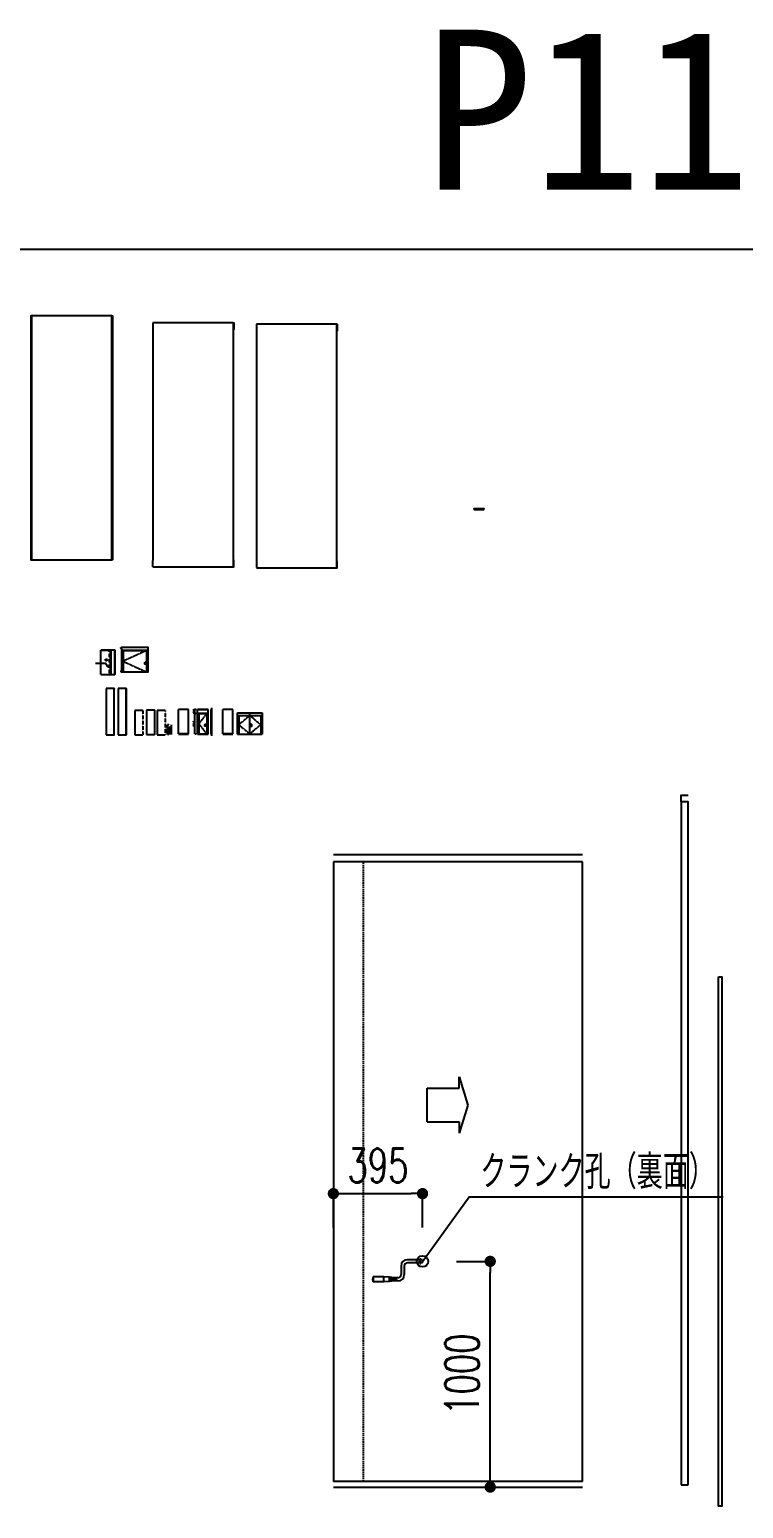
# Model space of a CAD drawing. Header units: inches. Extents: x 107967 to 757940, y -1505 to 368711.
# Drawn here: x 198088 to 278424, y 142697 to 309087 of the extents above; entities that cross this region are included whole.
import ezdxf
from ezdxf.enums import TextEntityAlignment as Align

# ---------------------------------------------------------------- set-up
doc = ezdxf.new("R2010")
doc.units = ezdxf.units.IN
doc.header["$MEASUREMENT"] = 0
doc.linetypes.add('CENTER', pattern=[50.8, 31.75, -6.35, 6.35, -6.35])
doc.linetypes.add('HIDDEN', pattern=[9.525, 6.35, -3.175])
for name, color, linetype in [('_P11_文字', 3, 'Continuous'), ('_P11_製品', 4, 'Continuous'), ('_P11_製品寸法', 9, 'Continuous'), ('_P18_製品', 4, 'Continuous'), ('_ハッチング', 5, 'Continuous'), ('_製品', 4, 'Continuous'), ('_製品芯線', 1, 'CENTER'), ('_躯体', 8, 'Continuous')]:
    doc.layers.add(name, color=color, linetype=linetype)
doc.styles.add('OKAMURA', font='simplex8.shx', dxfattribs={"width": 0.7, "bigfont": 'BIGFONT.shx'})
doc.styles.add('OKAMURA-G', font='MS Gothic.ttf', dxfattribs={"width": 0.7})
doc.styles.get("Standard").update_dxf_attribs({"font": 'arial.ttf'})
doc.dimstyles.new('OKAMURA-050', dxfattribs={"dimscale": 50, "dimtxt": 3, "dimasz": 1, "dimexe": 0, "dimexo": 3, "dimgap": 1, "dimtad": 1, "dimdec": 8, "dimdsep": 46, "dimtxsty": 'OKAMURA', "dimblk1": 'DOT', "dimblk2": 'DOT', "dimsah": 1, "dimcen": 0, "dimclrt": 3, "dimadec": 0, "dimazin": 0, "dimtfac": 1, "dimtdec": 8, "dimtix": 1, "dimtmove": 2, "dimatfit": 3, "dimfxl": 1, "dimtolj": 1, "dimarcsym": 0})

# ---------------------------------------------------------------- blocks, each defined once
blk = doc.blocks.new('PARTITION_P18_TE_IN_ROOM_FRONT_VIEW')
at = {"layer": '_P11_製品'}
for points in [[(0, 2745), (-7, 2745), (-7, 0), (0, 0)], [(904, 2745), (911, 2745), (911, 0), (904, 0)]]:
    blk.add_lwpolyline(points, dxfattribs=at)
blk.add_lwpolyline([(0, 0), (904, 0), (904, 2745), (0, 2745)], close=True, dxfattribs=at)
blk = doc.blocks.new('*U263')
at = {"layer": '_ハッチング'}
h = blk.add_hatch(dxfattribs=at)
h.set_pattern_fill('ANSI31', color=4, scale=254)
h.paths.add_polyline_path([(0, 95), (0, 0), (1000, 0), (1000, 95)])
at = {"layer": '_P11_製品'}
for points in [[(1041, 95), (-41, 95), (-41, 145), (1041, 145)], [(1000, 95), (1000, 0), (0, 0), (0, 95)]]:
    blk.add_lwpolyline(points, close=True, dxfattribs=at)
blk = doc.blocks.new('*U186')
at = {"layer": '_P11_製品', "linetype": 'HIDDEN'}
for p, q in [((0, 2745), (0, 2670)), ((904, 2745), (904, 0)), ((0, 0), (0, 75))]:
    blk.add_line(p, q, dxfattribs=at)
at = {"layer": '_P11_製品'}
for points in [[(904, 2745), (0, 2745)], [(0, 2670), (0, 75)], [(904, 2745), (911, 2745), (911, 2670), (904, 2670)], [(0, 0), (904, 0)], [(904, 0), (911, 0), (911, 75), (904, 75)]]:
    blk.add_lwpolyline(points, dxfattribs=at)
blk = doc.blocks.new('P18_TE_IN_ROOM_FRONT_VIEW_US_2')
at = {"layer": '_P11_製品', "linetype": 'HIDDEN'}
blk.add_line((0, 2745), (0, 0), dxfattribs=at)
at = {"layer": '_P11_製品'}
for points in [[(0, 0), (904, 0), (904, 2745), (0, 2745)], [(904, 2745), (911, 2745), (911, 2670), (904, 2670)], [(904, 0), (911, 0), (911, 75), (904, 75)]]:
    blk.add_lwpolyline(points, dxfattribs=at)
blk = doc.blocks.new('*U180')
at = {"layer": '_P11_製品'}
blk.add_line((0, 5217), (0, 0), dxfattribs=at)
for points in [[(0, 0), (911, 0), (911, 5217), (0, 5217)], [(911, 5217), (918, 5217), (918, 5142), (911, 5142)], [(911, 0), (918, 0), (918, 75), (911, 75)]]:
    blk.add_lwpolyline(points, dxfattribs=at)
blk = doc.blocks.new('P18_TE_IN_ROOM_FRONT_VIEW_US_3')
at = {"layer": '_P11_製品', "linetype": 'HIDDEN'}
blk.add_line((904, 2745), (904, 0), dxfattribs=at)
at = {"layer": '_P11_製品'}
for points in [[(904, 2745), (0, 2745)], [(0, 2745), (0, 0)], [(0, 0), (904, 0)]]:
    blk.add_lwpolyline(points, dxfattribs=at)
at = {"layer": '_P11_製品', "linetype": 'HIDDEN'}
for points in [[(904, 2745), (911, 2745), (911, 2670), (904, 2670)], [(904, 0), (911, 0), (911, 75), (904, 75)]]:
    blk.add_lwpolyline(points, dxfattribs=at)
blk = doc.blocks.new('*U181')
at = {"layer": '_P11_製品'}
blk.add_line((0, 5217), (0, 0), dxfattribs=at)
for points in [[(0, 0), (911, 0), (911, 5217), (0, 5217)], [(911, 5217), (918, 5217), (918, 0), (911, 0)]]:
    blk.add_lwpolyline(points, dxfattribs=at)
blk = doc.blocks.new('*U182')
at = {"layer": '_P11_製品'}
blk.add_line((911, 2745), (911, 0), dxfattribs=at)
for points in [[(911, 2745), (0, 2745)], [(0, 2745), (0, 0)], [(911, 2745), (918, 2745), (918, 0), (911, 0)], [(0, 0), (911, 0)]]:
    blk.add_lwpolyline(points, dxfattribs=at)
blk = doc.blocks.new('P18_TE_IN_ROOM_FRONT_VIEW_UG_1')
at = {"layer": '_P11_製品', "linetype": 'HIDDEN'}
blk.add_line((904, 2745), (904, 0), dxfattribs=at)
at = {"layer": '_P11_製品'}
for points in [[(904, 2745), (0, 2745)], [(0, 2745), (0, 0)], [(0, 0), (904, 0)]]:
    blk.add_lwpolyline(points, dxfattribs=at)
at = {"layer": '_P11_製品', "linetype": 'HIDDEN'}
blk.add_lwpolyline([(904, 2745), (911, 2745), (911, 0), (904, 0)], dxfattribs=at)
blk = doc.blocks.new('FEW')
at = {"layer": '_P11_製品', "linetype": 'HIDDEN'}
for p, q in [((0, -2745), (0, 0)), ((1104, -2745), (1104, 0)), ((156, -745), (948, -745)), ((156, -745), (156, -2745)), ((948, -745), (156, -745)), ((948, -745), (948, -2745))]:
    blk.add_line(p, q, dxfattribs=at)
at = {"layer": '_P11_製品', "color": 1, "linetype": 'HIDDEN'}
for p, q in [((948, -745), (156, -1745)), ((156, -1745), (948, -2745))]:
    blk.add_line(p, q, dxfattribs=at)
at = {"layer": '_P11_製品', "linetype": 'HIDDEN'}
for points in [[(1104, 0), (0, 0)], [(1104, -2745), (0, -2745)]]:
    blk.add_lwpolyline(points, dxfattribs=at)
for points in [[(918.5, -1862), (734.5, -1862), (734.5, -1678), (918.5, -1678)], [(913.5, -1857), (739.5, -1857), (739.5, -1683), (913.5, -1683)]]:
    blk.add_lwpolyline(points, close=True, dxfattribs=at)
blk.add_lwpolyline([(890.5, -1777.5), (754.5, -1777.5, -0.41421356), (752.5, -1775.5), (752.5, -1764.5, -0.41421356), (754.5, -1762.5), (890.5, -1762.5, -0.41421356), (892.5, -1764.5), (892.5, -1775.5, -0.41421356)], format="xyb", close=True, dxfattribs=at)
blk.add_circle((884, -1601.2), 15, dxfattribs=at)
blk.add_arc((879.5, -1770), 25, 197.457603, 162.542397, dxfattribs=at)
blk = doc.blocks.new('*U183')
at = {"layer": '_P11_製品'}
for p, q in [((0, 25), (0, 2770)), ((1104, 25), (1104, 2770))]:
    blk.add_line(p, q, dxfattribs=at)
for points in [[(1104, 25), (0, 25)], [(0, 0), (1104, 0)]]:
    blk.add_lwpolyline(points, dxfattribs=at)
at = {"layer": '_製品'}
for points in [[(0, 2795), (1104, 2795)], [(1104, 2770), (0, 2770)]]:
    blk.add_lwpolyline(points, dxfattribs=at)
blk = doc.blocks.new('_DOT')
at = {"color": 0, "linetype": 'ByBlock'}
blk.add_line((-0.5, 0), (-1, 0), dxfattribs=at)
at = {"color": 0, "linetype": 'ByBlock', "const_width": 0.5}
blk.add_lwpolyline([(-0.25, 0, 1), (0.25, 0, 1)], format="xyb", close=True, dxfattribs=at)
blk = doc.blocks.new('*D235')
at = {"layer": '_P11_製品寸法', "color": 0, "lineweight": -2, "transparency": 16777216}
for p, q in [((-150, 2342), (-300, 2342)), ((-300, 75), (-300, 2292)), ((-150, 25), (-300, 25))]:
    blk.add_line(p, q, dxfattribs=at)
at = {"layer": 'Defpoints', "color": 0, "transparency": 16777216}
for p in [(-300, 2342), (0, 2342), (0, 25)]:
    blk.add_point(p, dxfattribs=at)
at = {"layer": '_P11_製品寸法', "color": 0, "lineweight": -2, "transparency": 16777216, "xscale": 50, "yscale": 50, "zscale": 50}
for p, rotation in [((-300, 2342), 90), ((-300, 25), 270)]:
    blk.add_blockref('_DOT', p, dxfattribs=dict(at, rotation=rotation))
at = {"layer": '_P11_製品寸法', "color": 3, "transparency": 16777216, "insert": (-425, 1183), "char_height": 150, "attachment_point": 5, "rotation": 90, "style": 'OKAMURA'}
blk.add_mtext('\\A1;2316.7', dxfattribs=at)
blk = doc.blocks.new('*D236')
at = {"layer": '_P11_製品寸法', "color": 0, "lineweight": -2, "transparency": 16777216}
for p, q in [((-300, 2820), (-300, 2870)), ((-150, 2770), (-300, 2770)), ((-300, 2342), (-300, 2770)), ((-150, 2342), (-300, 2342)), ((-300, 2292), (-300, 2242))]:
    blk.add_line(p, q, dxfattribs=at)
at = {"layer": 'Defpoints', "color": 0, "transparency": 16777216}
for p in [(-300, 2770), (0, 2770), (0, 2342)]:
    blk.add_point(p, dxfattribs=at)
at = {"layer": '_P11_製品寸法', "color": 0, "lineweight": -2, "transparency": 16777216, "xscale": 50, "yscale": 50, "zscale": 50}
for p, rotation in [((-300, 2770), 270), ((-300, 2342), 90)]:
    blk.add_blockref('_DOT', p, dxfattribs=dict(at, rotation=rotation))
at = {"layer": '_P11_製品寸法', "color": 3, "transparency": 16777216, "insert": (-425, 2556), "char_height": 150, "attachment_point": 5, "rotation": 90, "style": 'OKAMURA'}
blk.add_mtext('\\A1;428.3', dxfattribs=at)
blk = doc.blocks.new('*U302')
at = {"layer": '_P18_製品'}
for p, q in [((0, 25), (0, 2770)), ((0, 1827), (100, 1938)), ((0, 1772), (100, 1883)), ((100, 25), (100, 2770)), ((100, 822), (0, 711)), ((100, 768), (0, 657))]:
    blk.add_line(p, q, dxfattribs=at)
for points in [[(0, 2795), (100, 2795)], [(100, 25), (0, 25)], [(0, 0), (100, 0)]]:
    blk.add_lwpolyline(points, dxfattribs=at)
at = {"layer": '_製品'}
blk.add_lwpolyline([(100, 2770), (0, 2770)], dxfattribs=at)
at = {"layer": '_製品芯線', "color": 1}
blk.add_line((50, 2968), (50, -173), dxfattribs=at)
blk = doc.blocks.new('*U140')
at = {"layer": '_P11_製品', "color": 6}
for p, q in [((0, 25), (0, 2770)), ((1104, 25), (1104, 2770))]:
    blk.add_line(p, q, dxfattribs=at)
for points in [[(1104, 2770), (0, 2770)], [(1104, 25), (0, 25)]]:
    blk.add_lwpolyline(points, dxfattribs=at)
at = {"layer": '_P11_製品'}
blk.add_lwpolyline([(0, 0), (1104, 0)], dxfattribs=at)
blk = doc.blocks.new('*U148')
at = {"layer": '_P11_製品'}
for p, q in [((0, 2426), (2766, 2426)), ((0, 25), (0, 2401)), ((0, 2401), (2766, 2401)), ((0, 2115), (2766, 2115)), ((156, 2115), (156, 25)), ((1383, 25), (1383, 2401)), ((2610, 2115), (2610, 25)), ((2766, 2401), (2766, 25)), ((0, 25), (2765, 25)), ((0, 0), (2766, 0))]:
    blk.add_line(p, q, dxfattribs=at)
at = {"layer": '_P11_製品', "color": 1, "linetype": 'CENTER'}
for p, q in [((1383, 2115), (156, 1070)), ((2610, 1070), (1383, 2115)), ((156, 1070), (1383, 25)), ((2610, 1070), (1383, 25))]:
    blk.add_line(p, q, dxfattribs=at)
at = {"layer": '_P11_製品'}
for points in [[(1423, 908), (1607, 908), (1607, 1092), (1423, 1092)], [(1428, 913), (1602, 913), (1602, 1087), (1428, 1087)]]:
    blk.add_lwpolyline(points, close=True, dxfattribs=at)
blk.add_lwpolyline([(1451, 992), (1587, 992, 0.4142136), (1589, 994), (1589, 1006, 0.4142136), (1587, 1008), (1451, 1008, 0.4142136), (1449, 1006), (1449, 994, 0.4142136)], format="xyb", close=True, dxfattribs=at)
blk.add_circle((1462, 1169), 15, dxfattribs=at)
blk.add_arc((1462, 1000), 25, 17.4576, 342.5424, dxfattribs=at)
blk = doc.blocks.new('A$C4DE83343')
at = {"color": 0, "linetype": 'ByBlock'}
for p, q in [((-91, 171), (-91, 218.1)), ((-69, 218.1), (-91, 218.1)), ((-69, 171), (-69, 218.1)), ((-90, 146), (-91, 171)), ((-91, 171), (-69, 171)), ((-90, 146), (-70, 146)), ((-88.5, 136), (-88.5, 146)), ((-71.5, 145.5), (-88.5, 145.5)), ((-88.5, 136), (-71.5, 136)), ((-87, 135), (-86, 136)), ((-87, 109), (-87, 135)), ((-87, 135), (-73, 135)), ((-85, 119), (-85, 136)), ((-84.2, 118.6), (-84.2, 136)), ((-75.7, 118.6), (-75.7, 136)), ((-75, 119), (-75, 136)), ((-73, 135), (-74, 136)), ((-73, 109), (-73, 135)), ((-71.5, 136), (-71.5, 146)), ((-70, 146), (-69, 171)), ((-85, 122.7), (-84.2, 122)), ((-85, 122.7), (-75, 122.7)), ((-75, 119), (-85, 119)), ((-85, 119), (-80, 116.1)), ((-75.7, 122), (-84.2, 122)), ((-75, 119), (-80, 116.1)), ((-75, 122.7), (-75.7, 122)), ((-21, 95), (-59, 95)), ((-21, 81), (-59, 81)), ((-7, 1), (-7, 67)), ((7, 1), (7, 67)), ((-10, 11.5), (-9, 12.5)), ((-10, 8.5), (-10, 11.5)), ((-9, 7.5), (-10, 8.5)), ((-7, 12.5), (-9, 12.5)), ((-9, 12.5), (-9, 7.5)), ((-7, 7.5), (-9, 7.5)), ((-6, 0), (-7, 1)), ((7, 1), (-7, 1)), ((6, 0), (7, 1)), ((7, 12.5), (9, 12.5)), ((7, 7.5), (9, 7.5)), ((9, 12.5), (9, 7.5)), ((10, 11.5), (9, 12.5)), ((9, 7.5), (10, 8.5)), ((10, 8.5), (10, 11.5)), ((-6, 0), (6, 0))]:
    blk.add_line(p, q, dxfattribs=at)
for radius in [1.5, 1]:
    blk.add_circle((0, 12.5), radius, dxfattribs=at)
for centre, radius, start, end in [((-80, 199), 22, 60.0002, 120.00001), ((-59, 109), 28, 180, 270), ((-59, 109), 14, 180, 270), ((-21, 67), 28, 0, 90), ((-21, 67), 14, 0, 90)]:
    blk.add_arc(centre, radius, start, end, dxfattribs=at)
blk = doc.blocks.new('*U179')
at = {"color": 6}
blk.add_lwpolyline([(1104, 2770), (1081, 2770), (1081, 25), (1104, 25), (1104, 2770)], close=True, dxfattribs=at)
at = {"layer": '_P11_文字'}
blk.add_lwpolyline([(709, 1000), (503, 1286), (-624, 1286)], dxfattribs=at)
at = {"layer": '_P11_製品'}
for p, q in [((0, 25), (0, 2770)), ((0, 25), (0, 2770)), ((508, 1617), (508, 1767)), ((508, 1767), (649, 1767)), ((649, 1817), (688, 1692)), ((649, 1767), (649, 1817)), ((649, 1767), (649, 1817)), ((688, 1692), (649, 1567)), ((1104, 2770), (1104, 25)), ((1582, 0), (0, 0)), ((508, 1617), (649, 1617)), ((649, 1617), (649, 1567))]:
    blk.add_line(p, q, dxfattribs=at)
at = {"layer": '_P11_製品', "linetype": 'HIDDEN'}
blk.add_line((971, 25), (971, 2770), dxfattribs=at)
at = {"layer": '_P11_製品'}
for points in [[(0, 2770), (1104, 2770)], [(0, 25), (1204, 25)]]:
    blk.add_lwpolyline(points, dxfattribs=at)
blk.add_lwpolyline([(1582, 2770), (1104, 2770), (1104, 25), (1582, 25)], close=True, dxfattribs=at)
at = {"layer": '_P11_製品', "color": 2}
blk.add_lwpolyline([(1559, 2770), (1582, 2770), (1582, 25), (1559, 25), (1559, 2770)], close=True, dxfattribs=at)
at = {"layer": '_P11_製品'}
blk.add_circle((709, 1000), 25, dxfattribs=at)
at = {"layer": '_製品'}
blk.add_line((0, 2800), (1582, 2800), dxfattribs=at)
at = {"layer": '_P11_製品', "xscale": -1, "rotation": 270}
blk.add_blockref('A$C4DE83343', (709, 1000), dxfattribs=at)
blk = doc.blocks.new('*U146')
at = {"layer": '_P11_製品'}
for p, q in [((2967, 2408), (0, 2408)), ((156, 2408), (2811, 2408)), ((156, 2408), (156, 0)), ((2811, 2408), (2811, 0))]:
    blk.add_line(p, q, dxfattribs=at)
at = {"layer": '_P11_製品', "color": 1, "linetype": 'CENTER'}
for p, q in [((2811, 2408), (156, 1204)), ((156, 1204), (2811, 0))]:
    blk.add_line(p, q, dxfattribs=at)
at = {"layer": '_P11_製品'}
for points in [[(-101, 2745), (0, 2745), (0, 2670), (-101, 2670)], [(0, 0), (2971, 0), (2971, 2745), (0, 2745)], [(-101, 0), (0, 0), (0, 75), (-101, 75)], [(2781, 883), (2597, 883), (2597, 1067), (2781, 1067)], [(2776, 888), (2602, 888), (2602, 1062), (2776, 1062)]]:
    blk.add_lwpolyline(points, close=True, dxfattribs=at)
blk.add_lwpolyline([(2753, 968), (2617, 968, -0.4142136), (2615, 970), (2615, 980, -0.4142136), (2617, 982), (2753, 982, -0.4142136), (2755, 980), (2755, 970, -0.4142136)], format="xyb", close=True, dxfattribs=at)
blk.add_circle((2747, 1144), 15, dxfattribs=at)
blk.add_arc((2742, 975), 25, 197.4576, 162.5424, dxfattribs=at)
blk = doc.blocks.new('*U242')
blk.add_line((0, 25), (0, 25))
at = {"layer": '_P11_製品'}
for p, q in [((0, 25), (0, 0)), ((0, 0), (31, 0)), ((31, 0), (31, 25))]:
    blk.add_line(p, q, dxfattribs=at)
for points in [[(0, 3025), (0, 3055), (31, 3055)], [(31, 25), (31, 3025), (0, 3025), (0, 25)]]:
    blk.add_lwpolyline(points, dxfattribs=at)
blk = doc.blocks.new('*D249')
at = {"layer": '_P11_製品寸法', "color": 0, "lineweight": -2, "transparency": 16777216}
for p, q in [((0, 1150), (0, 1300)), ((50, 1300), (345, 1300)), ((395, 1150), (395, 1300))]:
    blk.add_line(p, q, dxfattribs=at)
at = {"layer": 'Defpoints', "color": 0, "transparency": 16777216}
for p in [(395, 1300), (0, 1000), (395, 1000)]:
    blk.add_point(p, dxfattribs=at)
at = {"layer": '_P11_製品寸法', "color": 0, "lineweight": -2, "transparency": 16777216, "xscale": 50, "yscale": 50, "zscale": 50, "rotation": 180}
blk.add_blockref('_DOT', (0, 1300), dxfattribs=at)
at = {"layer": '_P11_製品寸法', "color": 0, "lineweight": -2, "transparency": 16777216, "xscale": 50, "yscale": 50, "zscale": 50}
blk.add_blockref('_DOT', (395, 1300), dxfattribs=at)
at = {"layer": '_P11_製品寸法', "color": 3, "transparency": 16777216, "insert": (197.5, 1425), "char_height": 150, "attachment_point": 5, "style": 'OKAMURA'}
blk.add_mtext('\\A1;395', dxfattribs=at)
blk = doc.blocks.new('*D250')
at = {"layer": '_P11_製品寸法', "color": 0, "lineweight": -2, "transparency": 16777216}
for p, q in [((545, 1000), (695, 1000)), ((695, 50), (695, 950)), ((545, 0), (695, 0))]:
    blk.add_line(p, q, dxfattribs=at)
at = {"layer": 'Defpoints', "color": 0, "transparency": 16777216}
for p in [(395, 1000), (695, 1000), (395, 0)]:
    blk.add_point(p, dxfattribs=at)
at = {"layer": '_P11_製品寸法', "color": 0, "lineweight": -2, "transparency": 16777216, "xscale": 50, "yscale": 50, "zscale": 50}
for p, rotation in [((695, 1000), 90), ((695, 0), 270)]:
    blk.add_blockref('_DOT', p, dxfattribs=dict(at, rotation=rotation))
at = {"layer": '_P11_製品寸法', "color": 3, "transparency": 16777216, "insert": (570, 500), "char_height": 150, "attachment_point": 5, "rotation": 90, "style": 'OKAMURA'}
blk.add_mtext('\\A1;1000', dxfattribs=at)
blk = doc.blocks.new('*U308')
at = {"layer": '_P11_製品'}
blk.add_lwpolyline([(-7.5, 2345), (7.5, 2345), (7.5, 0), (-7.5, 0)], close=True, dxfattribs=at)
blk = doc.blocks.new('*U234')
at = {"layer": '_P11_製品'}
for p, q in [((0, 25), (0, 2770)), ((1200, 2341.71), (0, 2341.71)), ((156, 2341.71), (1044, 2341.71)), ((156, 2341.71), (156, 25)), ((1044, 2341.71), (1044, 25)), ((1200, 25), (1200, 2770)), ((0, 0), (1200, 0))]:
    blk.add_line(p, q, dxfattribs=at)
at = {"layer": '_P11_製品', "color": 1, "linetype": 'CENTER'}
for p, q in [((1044, 2341.71), (156, 1183.36)), ((156, 1183.36), (1044, 25))]:
    blk.add_line(p, q, dxfattribs=at)
at = {"layer": '_P11_製品'}
for points in [[(0, 2795), (1200, 2795)], [(1200, 2770), (0, 2770)], [(1200, 25), (0, 25)]]:
    blk.add_lwpolyline(points, dxfattribs=at)
for points in [[(1014.5, 908), (830.5, 908), (830.5, 1092), (1014.5, 1092)], [(1009.5, 913), (835.5, 913), (835.5, 1087), (1009.5, 1087)]]:
    blk.add_lwpolyline(points, close=True, dxfattribs=at)
blk.add_lwpolyline([(986.5, 992.5), (850.5, 992.5, -0.414213562), (848.5, 994.5), (848.5, 1005.5, -0.414213562), (850.5, 1007.5), (986.5, 1007.5, -0.414213562), (988.5, 1005.5), (988.5, 994.5, -0.414213562)], format="xyb", close=True, dxfattribs=at)
blk.add_circle((980, 1168.75), 15, dxfattribs=at)
blk.add_arc((975.5, 1000), 25, 197.4576031, 162.5423969, dxfattribs=at)
at = {"layer": '_P11_製品寸法'}
for base, p1, p2, picture, middle in [((-300, 2770), (0, 2341.71), (0, 2770), '*D236', (-425, 2555.86)), ((-300, 2341.71), (0, 25), (0, 2341.71), '*D235', (-425, 1183.36))]:
    dim = blk.add_linear_dim(base=base, p1=p1, p2=p2, angle=90, dimstyle='OKAMURA-050', override={"dimtad": 1, "dimdec": 1}, dxfattribs=at)
    dim.commit()
    dim.dimension.update_dxf_attribs({"geometry": picture, "text_midpoint": middle})
blk = doc.blocks.new('*U248')
at = {"layer": '_P11_文字'}
blk.add_lwpolyline([(395, 1000), (601.34, 1285.93), (1727.7, 1285.93)], dxfattribs=at)
at = {"layer": '_P11_製品'}
for p, q in [((1104, 2800), (0, 2800)), ((1104, 25), (1104, 2770)), ((1104, 25), (1104, 2770)), ((557.42, 1817.27), (596.42, 1692.27)), ((557.42, 1767.27), (557.42, 1817.27)), ((557.42, 1767.27), (557.42, 1817.27)), ((415.72, 1617.27), (415.72, 1767.27)), ((415.72, 1767.27), (557.42, 1767.27)), ((596.42, 1692.27), (557.42, 1567.27)), ((415.72, 1617.27), (557.42, 1617.27)), ((557.42, 1617.27), (557.42, 1567.27)), ((0, 0), (1104, 0))]:
    blk.add_line(p, q, dxfattribs=at)
at = {"layer": '_P11_製品', "linetype": 'HIDDEN'}
blk.add_line((133.4, 25), (133.4, 2770), dxfattribs=at)
at = {"layer": '_P11_製品'}
for points in [[(1104, 2770), (0, 2770)], [(0, 2770), (0, 25)], [(1104, 25), (0, 25)]]:
    blk.add_lwpolyline(points, dxfattribs=at)
blk.add_circle((395, 1000), 25, dxfattribs=at)
at = {"layer": '_P11_製品', "rotation": 90.00000000000001}
blk.add_blockref('A$C4DE83343', (395, 1000), dxfattribs=at)
for p in [(1524.5, 1330.79), (1542.66, 1336.32)]:
    blk.add_attdef('TAY_NAM', p, '', height=0.2)
at = {"layer": '_P11_文字', "style": 'OKAMURA', "width": 0.7}
blk.add_text('クランク孔（裏面）', height=150, dxfattribs=at).set_placement((1170.77, 1396.09), align=Align.MIDDLE_CENTER)
at = {"layer": '_P11_製品寸法'}
for base, p1, angle, picture, middle in [((395, 1300), (0, 1000), 180, '*D249', (197.5, 1425)), ((695, 1000), (395, 0), 90, '*D250', (570, 500))]:
    dim = blk.add_linear_dim(base=base, p1=p1, p2=(395, 1000), angle=angle, dimstyle='OKAMURA-050', override={"dimtad": 1, "dimdec": 1}, dxfattribs=at)
    dim.commit()
    dim.dimension.update_dxf_attribs({"geometry": picture, "text_midpoint": middle})

msp = doc.modelspace()

# ---------------------------------------------------------------- linework, layer by layer
at = {"layer": '_P11_製品寸法'}
msp.add_lwpolyline([(521047, 121833), (107967, 121833), (107967, 284385), (521047, 284385)], close=True, dxfattribs=at)

# ---------------------------------------------------------------- block references
for name, p, xscale, yscale, zscale in [('PARTITION_P18_TE_IN_ROOM_FRONT_VIEW', (198301, 249415), 10, 10, 10), ('*U186', (211954, 248639), 10, 10, 10), ('P18_TE_IN_ROOM_FRONT_VIEW_US_2', (223612, 248507), 10, 10, 10), ('FEW', (213614, 230871), 0.3937007874015748, 0.3937007874015748, 0.3937007874015748), ('*U242', (271412, 145346), 25.4, 25.4, 25.4), ('*U248', (232277, 145096), 25.4, 25.4, 25.4)]:
    msp.add_blockref(name, p, dxfattribs=dict(xscale=xscale, yscale=yscale, zscale=zscale))
for name, p in [('*U263', (248161, 255068)), ('*U179', (206117, 236481)), ('*U146', (208448, 236808)), ('*U180', (206699, 229737)), ('*U181', (208057, 229737)), ('P18_TE_IN_ROOM_FRONT_VIEW_US_3', (209926, 229744)), ('*U182', (211235, 229759)), ('P18_TE_IN_ROOM_FRONT_VIEW_UG_1', (212445, 229740)), ('*U183', (214856, 229816)), ('*U234', (216980, 229798)), ('*U302', (218515, 229801)), ('*U140', (219850, 229805)), ('*U148', (221486, 229803))]:
    msp.add_blockref(name, p)
at = {"layer": '_躯体', "color": 0, "xscale": 25.4, "yscale": 25.4, "zscale": 25.4}
msp.add_blockref('*U308', (275815, 142937), dxfattribs=at)

# ---------------------------------------------------------------- texts
at = {"layer": '_P11_文字', "style": 'OKAMURA-G'}
msp.add_text('P11', height=18000, dxfattribs=at).set_placement((260846, 300087), align=Align.MIDDLE)

doc.saveas('drawing.dxf')
